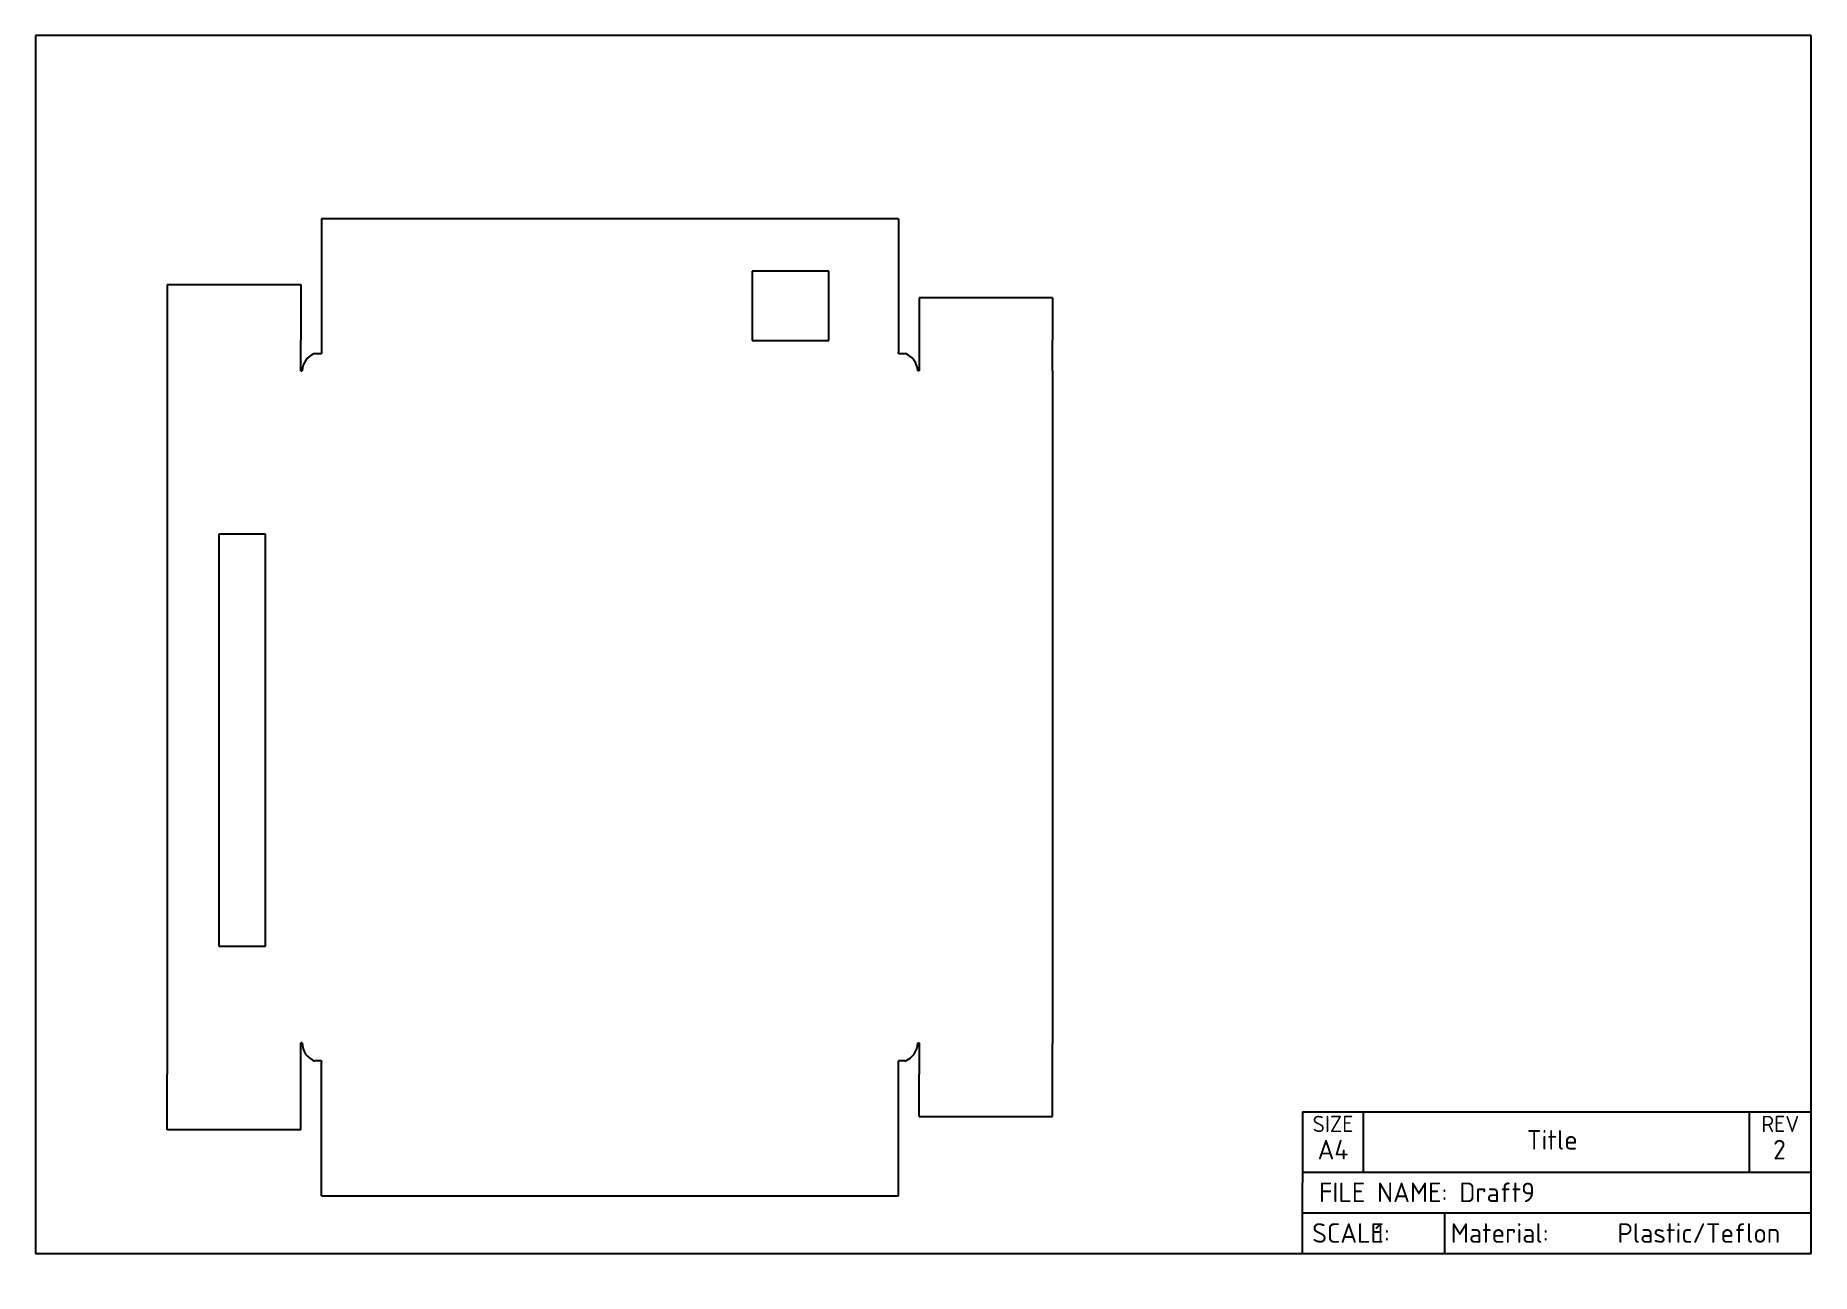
# Model space of a CAD drawing. Header units: millimetres. Extents: x 10 to 287, y 7 to 200.
import ezdxf
from ezdxf.entities.mleader import LeaderData, LeaderLine
from ezdxf.math import Vec2, Vec3

# ---------------------------------------------------------------- set-up
doc = ezdxf.new("R2010")
doc.units = ezdxf.units.MM
doc.layers.add('Default', color=7, linetype='Continuous')
doc.layers.add('PVCCOVERFLAT', color=7, linetype='Continuous')

# ---------------------------------------------------------------- blocks, each defined once
blk = doc.blocks.new('_DOT')
at = {"color": 0}
blk.add_line((0, 0), (-1, 0), dxfattribs=at)
at = {"color": 0, "const_width": 0.333}
blk.add_lwpolyline([(-0.1665, 0, 1), (0.1665, 0, 1)], format="xyb", close=True, dxfattribs=at)
blk = doc.blocks.new('SE')
at = {"layer": 'PVCCOVERFLAT', "color": 7, "linetype": 'Continuous'}
for p, q in [((144.61, 171.42), (54.59, 171.42)), ((54.59, 171.42), (54.59, 150.59)), ((144.61, 171.42), (144.61, 150.59)), ((30.56, 161.14), (30.56, 152.45)), ((30.56, 161.14), (51.38, 161.14)), ((51.38, 161.14), (51.38, 152.45)), ((133.74, 163.22), (121.8, 163.22)), ((121.8, 163.22), (121.8, 152.43)), ((133.74, 152.43), (133.74, 163.22)), ((168.64, 159.06), (147.82, 159.06)), ((147.82, 159.06), (147.82, 152.45)), ((168.64, 159.06), (168.64, 152.45)), ((30.56, 152.45), (30.56, 147.68)), ((51.38, 147.68), (51.38, 152.45)), ((121.8, 152.43), (133.74, 152.43)), ((147.82, 152.45), (147.82, 147.68)), ((168.64, 147.68), (168.64, 152.45)), ((53.59, 150.38), (53.59, 150.41)), ((53.59, 150.38), (54.59, 150.38)), ((54.59, 150.59), (54.59, 150.38)), ((144.61, 150.38), (144.61, 150.59)), ((144.61, 150.38), (145.61, 150.38)), ((145.61, 150.38), (145.61, 150.41)), ((30.56, 147.68), (30.56, 42.73)), ((51.38, 147.68), (51.59, 147.68)), ((51.59, 147.68), (51.59, 147.69)), ((147.61, 147.68), (147.61, 147.69)), ((147.82, 147.68), (147.61, 147.68)), ((168.64, 147.68), (168.64, 42.73)), ((38.6, 122.22), (38.6, 57.92)), ((45.9, 122.22), (38.6, 122.22)), ((45.9, 57.92), (45.9, 122.22)), ((38.6, 57.92), (45.9, 57.92)), ((30.56, 42.73), (30.56, 37.97)), ((51.38, 42.73), (51.38, 42.83)), ((51.59, 42.83), (51.38, 42.83)), ((51.38, 37.97), (51.38, 42.73)), ((147.61, 42.83), (147.82, 42.83)), ((147.82, 42.83), (147.82, 42.73)), ((147.82, 42.73), (147.82, 37.97)), ((168.64, 37.97), (168.64, 42.73)), ((53.59, 40.03), (53.59, 40.01)), ((54.59, 40.03), (53.59, 40.03)), ((54.59, 40.03), (54.59, 39.82)), ((54.59, 19), (54.59, 39.82)), ((145.61, 40.03), (144.61, 40.03)), ((144.61, 39.82), (144.61, 40.03)), ((144.61, 19), (144.61, 39.82)), ((145.61, 40.03), (145.61, 40.01)), ((30.56, 29.27), (30.56, 37.97)), ((51.38, 29.27), (51.38, 37.97)), ((147.82, 31.36), (147.82, 37.97)), ((168.64, 31.36), (168.64, 37.97)), ((147.82, 31.36), (168.64, 31.36)), ((51.38, 29.27), (30.56, 29.27)), ((54.59, 19), (144.61, 19))]:
    blk.add_line(p, q, dxfattribs=at)
for centre, start, end in [((54.59, 147.58), 109.4712, 177.9607), ((144.61, 147.58), 2.0393, 70.5288), ((54.59, 42.83), 180, 250.5159), ((144.61, 42.83), 289.4841, 0)]:
    blk.add_arc(centre, 3, start, end, dxfattribs=at)

msp = doc.modelspace()

# ---------------------------------------------------------------- linework, layer by layer
at = {"layer": 'Default', "color": 7, "linetype": 'Continuous'}
for p, q in [((287, 200), (10, 200)), ((10, 200), (10, 10)), ((287, 10), (287, 200)), ((207.62, 10), (207.69, 32.08)), ((207.66, 32.07), (287.03, 32.07)), ((217.15, 22.7), (217.15, 32.1)), ((277.35, 22.7), (277.35, 32.1)), ((207.62, 22.7), (287, 22.7)), ((207.62, 16.35), (287, 16.35)), ((229.85, 10), (229.85, 16.35)), ((10, 10), (287, 10))]:
    msp.add_line(p, q, dxfattribs=at)

# ---------------------------------------------------------------- block references
at = {"layer": 'Default'}
msp.add_blockref('SE', (0, 0), dxfattribs=at)

# ---------------------------------------------------------------- texts
for s, insert, char_height, width, attachment_point in [('{\\fSolid Edge ISO|b0||i0||c0|p34;\\C7;\\H2.54;\\W1.;SIZE}', (212.39, 31.47), 2.54, 9.525, 2), ('{\\fSolid Edge ISO|b0||i0||c0|p34;\\C7;\\H2.54;\\W1.;REV}', (282.17, 31.47), 2.54, 9.652, 2), ('{\\fSolid Edge ISO|b1||i0||c0|p34;\\C7;\\H3.048;\\W1.;A4}', (212.39, 26.19), 3.048, 9.525, 5), ('{\\fSolid Edge ISO|b0||i0||c0|p34;\\C7;\\H3.048;\\W1.;SCALE:}', (209.15, 13.18), 3.048, 20.701, 4), ('{\\fSolid Edge ISO|b0||i0||c0|p34;\\C7;\\H3.048;\\W1.;Material:}', (230.77, 13.18), 3.048, 23.876, 4)]:
    msp.add_mtext(s, dxfattribs=dict(at, insert=insert, char_height=char_height, width=width, attachment_point=attachment_point))

# ---------------------------------------------------------------- leaders
at = {"layer": 'Default', "color": 7, "linetype": 'Continuous'}
ml = msp.add_multileader_mtext('Standard', dxfattribs=at)
ml.set_content('{\\pxsm0.9;\\fSolid Edge ISO|b0||i0||c0|p34;\\W1.;Title\\P}', color=256)
ml.set_leader_properties()
ml.set_arrow_properties(name='DOT')
ml.build(insert=Vec2(0, 0))
ml.multileader.update_dxf_attribs({"leader_type": 0, "dogleg_length": 0, "arrow_head_size": 3.05})
ctx = ml.context
ctx.base_point, ctx.char_height, ctx.arrow_head_size, ctx.landing_gap_size = Vec3(241.38, 27.71), 3.048, 3.05, 1.07
ctx.text_align_type = 1
ctx.mtext.insert, ctx.mtext.alignment = Vec3(246.6, 29.24), 2
ml = msp.add_multileader_mtext('Standard', dxfattribs=at)
ml.set_content('{\\pxsm0.9;\\fSolid Edge ISO|b0||i0||c0|p34;\\W1.;2\\P}', color=256)
ml.set_leader_properties()
ml.set_arrow_properties(name='DOT')
ml.build(insert=Vec2(0, 0))
ml.multileader.update_dxf_attribs({"leader_type": 0, "dogleg_length": 0, "arrow_head_size": 3.05})
ctx = ml.context
ctx.base_point, ctx.char_height, ctx.arrow_head_size, ctx.landing_gap_size = Vec3(279.24, 26.19), 3.048, 3.05, 1.07
ctx.text_align_type = 1
ctx.mtext.insert, ctx.mtext.alignment = Vec3(282.04, 27.72), 2
ml = msp.add_multileader_mtext('Standard', dxfattribs=at)
ml.set_content('{\\pxsm0.9;\\fSolid Edge ISO|b0||i0||c0|p34;\\W1.;FILE NAME: Draft9\\P}', color=256)
ml.set_leader_properties()
ml.set_arrow_properties(name='DOT')
ml.build(insert=Vec2(0, 0))
ml.multileader.update_dxf_attribs({"leader_type": 0, "dogleg_length": 0, "arrow_head_size": 3.05})
ctx = ml.context
ctx.base_point, ctx.char_height, ctx.arrow_head_size, ctx.landing_gap_size = Vec3(208.22, 19.51), 3.048, 3.05, 1.07
ctx.mtext.insert = Vec3(210.22, 21.05)
ml = msp.add_multileader_mtext('Standard', dxfattribs=at)
ml.set_content('{\\pxsm0.9;\\fSolid Edge ISO|b0||i0||c0|p34;\\W1.;1\\P}', color=256)
ml.set_leader_properties()
ml.set_arrow_properties(name='DOT')
ml.build(insert=Vec2(0, 0))
ml.multileader.update_dxf_attribs({"leader_type": 0, "dogleg_length": 0, "arrow_head_size": 3.05})
ctx = ml.context
ctx.base_point, ctx.char_height, ctx.arrow_head_size, ctx.landing_gap_size = Vec3(216.92, 13.16), 3.048, 3.05, 1.07
ctx.mtext.insert = Vec3(218.92, 14.69)
ml = msp.add_multileader_mtext('Standard', dxfattribs=at)
ml.set_content('{\\pxsm0.9;\\fSolid Edge ISO|b0||i0||c0|p34;\\W1.;Plastic/Teflon\\P}', color=256)
ml.set_leader_properties()
ml.set_arrow_properties(name='DOT')
ml.build(insert=Vec2(0, 0))
ml.multileader.update_dxf_attribs({"leader_type": 0, "dogleg_length": 0, "arrow_head_size": 3.05})
ctx = ml.context
ctx.base_point, ctx.char_height, ctx.arrow_head_size, ctx.landing_gap_size = Vec3(254.77, 13.17), 3.048, 3.05, 1.07
ctx.mtext.insert = Vec3(256.77, 14.7)

doc.saveas('drawing.dxf')
